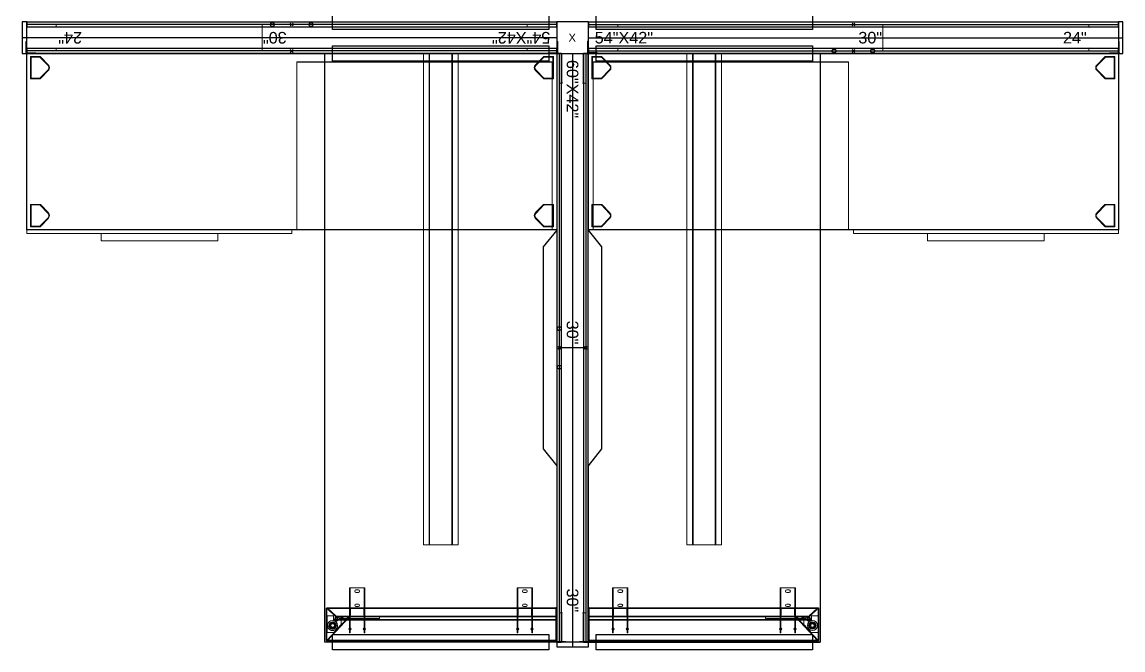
# Model space of a CAD drawing. Header units: millimetres. Extents: x 2230.7 to 2245.2, y 2431 to 2439.
# Drawn here: x 2236.556 to 2239.406, y 2430.965 to 2432.591 of the extents above; entities that cross this region are included whole.
import ezdxf

# ---------------------------------------------------------------- set-up
doc = ezdxf.new("R2010")
doc.units = ezdxf.units.MM
for name, color, linetype in [('DD2D', 7, 'Continuous'), ('DD2D_Geometry', 7, 'Continuous'), ('ENFASIS NEW', 7, 'Continuous'), ('FLEXIFRONTERAS', 7, 'Continuous')]:
    doc.layers.add(name, color=color, linetype=linetype)
doc.styles.get("Standard").update_dxf_attribs({"font": 'arial.ttf'})

# ---------------------------------------------------------------- blocks, each defined once
blk = doc.blocks.new('DD40102460AB')
at = {"color": 1}
for p, q in [((0.0035, -0.0035), (-0.0035, 0.0035)), ((0.0035, 0.0035), (-0.0035, -0.0035))]:
    blk.add_line(p, q, dxfattribs=at)
blk.add_lwpolyline([(-0.2612, -0.0417), (0.2612, -0.0417), (0.305, -0.0067), (0.762, -0.0067), (0.762, -0.6067), (-0.762, -0.6067), (-0.762, -0.0067), (-0.305, -0.0067)], close=True)
blk.add_point((0, 0), dxfattribs=at)
blk.add_point((0, 0))
blk = doc.blocks.new('DD50025418')
at = {"color": 0, "linetype": 'Continuous', "lineweight": 0}
for p, q in [((0, -0.456), (0, 0)), ((0, 0), (1.372, 0)), ((1.372, 0), (1.372, -0.456)), ((0.0092, -0.0075), (0.0092, -0.0655)), ((0.0107, -0.0075), (0.0092, -0.0075)), ((0.0333, -0.0075), (0.0107, -0.0075)), ((0.0107, -0.064), (0.0107, -0.0091)), ((0.0107, -0.0091), (0.0333, -0.0091)), ((0.0124, -0.0211), (0.6735, -0.0211)), ((0.0124, -0.0227), (0.0124, -0.0211)), ((0.0124, -0.0227), (0.6735, -0.0227)), ((0.0124, -0.456), (0.0124, -0.0227)), ((0.0337, -0.0092), (0.0549, -0.0309)), ((0.056, -0.0299), (0.0348, -0.0081)), ((0.6735, -0.0211), (0.6735, -0.0227)), ((0.6735, -0.0227), (0.6735, -0.456)), ((1.316, -0.0299), (1.3372, -0.0081)), ((1.3383, -0.0092), (1.3171, -0.0309)), ((1.3387, -0.0075), (1.3613, -0.0075)), ((1.3613, -0.0091), (1.3387, -0.0091)), ((1.3613, -0.0075), (1.3628, -0.0075)), ((1.3613, -0.064), (1.3613, -0.0091)), ((1.3628, -0.0075), (1.3628, -0.0655)), ((0.0549, -0.0421), (0.0337, -0.0639)), ((0.0348, -0.0649), (0.056, -0.0432)), ((1.3372, -0.0649), (1.316, -0.0432)), ((1.3171, -0.0421), (1.3383, -0.0639)), ((0.0092, -0.0655), (0.0333, -0.0655)), ((0.0333, -0.064), (0.0107, -0.064)), ((1.3387, -0.064), (1.3613, -0.064)), ((1.3628, -0.0655), (1.3387, -0.0655)), ((0.0092, -0.4485), (0.0092, -0.3905)), ((0.0092, -0.3905), (0.0333, -0.3905)), ((0.0107, -0.392), (0.0107, -0.4469)), ((0.0333, -0.392), (0.0107, -0.392)), ((0.0549, -0.4139), (0.0337, -0.3921)), ((0.0348, -0.3911), (0.056, -0.4128)), ((1.3372, -0.3911), (1.316, -0.4128)), ((1.3171, -0.4139), (1.3383, -0.3921)), ((1.3628, -0.3905), (1.3387, -0.3905)), ((1.3387, -0.392), (1.3613, -0.392)), ((1.3613, -0.392), (1.3613, -0.4469)), ((1.3628, -0.4485), (1.3628, -0.3905)), ((0.0337, -0.4468), (0.0549, -0.4251)), ((0.056, -0.4261), (0.0348, -0.4479)), ((1.316, -0.4261), (1.3372, -0.4479)), ((1.3383, -0.4468), (1.3171, -0.4251)), ((1.372, -0.456), (0, -0.456)), ((0.0107, -0.4485), (0.0092, -0.4485)), ((0.0107, -0.4469), (0.0333, -0.4469)), ((0.0333, -0.4485), (0.0107, -0.4485)), ((0.686, -0.456), (0.686, -0.4657)), ((1.3613, -0.4469), (1.3387, -0.4469)), ((1.3387, -0.4485), (1.3613, -0.4485)), ((1.3613, -0.4485), (1.3628, -0.4485)), ((1.372, -0.456), (1.372, -0.4657)), ((0.686, -0.4657), (1.372, -0.4657)), ((0.8781, -0.4848), (0.8781, -0.4657)), ((1.1799, -0.4848), (1.1799, -0.4657)), ((0.8781, -0.4848), (1.1799, -0.4848))]:
    blk.add_line(p, q, dxfattribs=at)
for centre, radius, start, end in [((0.0333, -0.0096), 0.00203, 44.2788, 90), ((0.0333, -0.0096), 0.000507, 44.2788, 90), ((1.3387, -0.0096), 0.00203, 90, 135.7212), ((1.3387, -0.0096), 0.000507, 90, 135.7212), ((0.0491, -0.0365), 0.008, 315.7212, 44.2788), ((0.0491, -0.0365), 0.00952, 315.7212, 44.2788), ((1.3229, -0.0365), 0.00952, 135.7212, 224.2788), ((1.3229, -0.0365), 0.008, 135.7212, 224.2788), ((0.0333, -0.0635), 0.000507, 270, 315.7212), ((0.0333, -0.0635), 0.00203, 270, 315.7212), ((1.3387, -0.0635), 0.00203, 224.2788, 270), ((1.3387, -0.0635), 0.000507, 224.2788, 270), ((0.0333, -0.3925), 0.00203, 44.2788, 90), ((0.0333, -0.3925), 0.000507, 44.2788, 90), ((1.3387, -0.3925), 0.00203, 90, 135.7212), ((1.3387, -0.3925), 0.000507, 90, 135.7212), ((0.0491, -0.4195), 0.008, 315.7212, 44.2788), ((0.0491, -0.4195), 0.00952, 315.7212, 44.2788), ((1.3229, -0.4195), 0.00952, 135.7212, 224.2788), ((1.3229, -0.4195), 0.008, 135.7212, 224.2788), ((0.0333, -0.4464), 0.000507, 270, 315.7212), ((0.0333, -0.4464), 0.00203, 270, 315.7212), ((1.3387, -0.4464), 0.00203, 224.2788, 270), ((1.3387, -0.4464), 0.000507, 224.2788, 270)]:
    blk.add_arc(centre, radius, start, end, dxfattribs=at)
blk = doc.blocks.new('DD50035418')
at = {"color": 0, "linetype": 'Continuous', "lineweight": 0}
for p, q in [((0, 0), (-1.372, 0)), ((-1.372, 0), (-1.372, -0.456)), ((0, -0.456), (0, 0)), ((-1.3628, -0.0075), (-1.3628, -0.0655)), ((-1.3613, -0.0075), (-1.3628, -0.0075)), ((-1.3387, -0.0075), (-1.3613, -0.0075)), ((-1.3613, -0.064), (-1.3613, -0.0091)), ((-1.3613, -0.0091), (-1.3387, -0.0091)), ((-1.3383, -0.0092), (-1.3171, -0.0309)), ((-1.316, -0.0299), (-1.3372, -0.0081)), ((-0.0124, -0.0211), (-0.6735, -0.0211)), ((-0.6735, -0.0211), (-0.6735, -0.0227)), ((-0.0124, -0.0227), (-0.6735, -0.0227)), ((-0.6735, -0.0227), (-0.6735, -0.456)), ((-0.056, -0.0299), (-0.0348, -0.0081)), ((-0.0337, -0.0092), (-0.0549, -0.0309)), ((-0.0333, -0.0075), (-0.0107, -0.0075)), ((-0.0107, -0.0091), (-0.0333, -0.0091)), ((-0.0124, -0.0227), (-0.0124, -0.0211)), ((-0.0124, -0.456), (-0.0124, -0.0227)), ((-0.0107, -0.0075), (-0.0092, -0.0075)), ((-0.0107, -0.064), (-0.0107, -0.0091)), ((-0.0092, -0.0075), (-0.0092, -0.0655)), ((-1.3171, -0.0421), (-1.3383, -0.0639)), ((-1.3372, -0.0649), (-1.316, -0.0432)), ((-0.0348, -0.0649), (-0.056, -0.0432)), ((-0.0549, -0.0421), (-0.0337, -0.0639)), ((-1.3628, -0.0655), (-1.3387, -0.0655)), ((-1.3387, -0.064), (-1.3613, -0.064)), ((-0.0333, -0.064), (-0.0107, -0.064)), ((-0.0092, -0.0655), (-0.0333, -0.0655)), ((-1.3628, -0.4485), (-1.3628, -0.3905)), ((-1.3628, -0.3905), (-1.3387, -0.3905)), ((-1.3613, -0.392), (-1.3613, -0.4469)), ((-1.3387, -0.392), (-1.3613, -0.392)), ((-1.3171, -0.4139), (-1.3383, -0.3921)), ((-1.3372, -0.3911), (-1.316, -0.4128)), ((-0.0348, -0.3911), (-0.056, -0.4128)), ((-0.0549, -0.4139), (-0.0337, -0.3921)), ((-0.0092, -0.3905), (-0.0333, -0.3905)), ((-0.0333, -0.392), (-0.0107, -0.392)), ((-0.0107, -0.392), (-0.0107, -0.4469)), ((-0.0092, -0.4485), (-0.0092, -0.3905)), ((-1.3383, -0.4468), (-1.3171, -0.4251)), ((-1.316, -0.4261), (-1.3372, -0.4479)), ((-0.056, -0.4261), (-0.0348, -0.4479)), ((-0.0337, -0.4468), (-0.0549, -0.4251)), ((-1.372, -0.456), (-1.372, -0.4657)), ((-1.372, -0.456), (0, -0.456)), ((-1.3613, -0.4485), (-1.3628, -0.4485)), ((-1.3613, -0.4469), (-1.3387, -0.4469)), ((-1.3387, -0.4485), (-1.3613, -0.4485)), ((-0.686, -0.456), (-0.686, -0.4657)), ((-0.0107, -0.4469), (-0.0333, -0.4469)), ((-0.0333, -0.4485), (-0.0107, -0.4485)), ((-0.0107, -0.4485), (-0.0092, -0.4485)), ((-0.686, -0.4657), (-1.372, -0.4657)), ((-1.1799, -0.4848), (-1.1799, -0.4657)), ((-0.8781, -0.4848), (-0.8781, -0.4657)), ((-0.8781, -0.4848), (-1.1799, -0.4848))]:
    blk.add_line(p, q, dxfattribs=at)
for centre, radius, start, end in [((-1.3387, -0.0096), 0.00203, 44.2788, 90), ((-1.3387, -0.0096), 0.000507, 44.2788, 90), ((-0.0333, -0.0096), 0.00203, 90, 135.7212), ((-0.0333, -0.0096), 0.000507, 90, 135.7212), ((-1.3229, -0.0365), 0.008, 315.7212, 44.2788), ((-1.3229, -0.0365), 0.00952, 315.7212, 44.2788), ((-0.0491, -0.0365), 0.00952, 135.7212, 224.2788), ((-0.0491, -0.0365), 0.008, 135.7212, 224.2788), ((-1.3387, -0.0635), 0.000507, 270, 315.7212), ((-1.3387, -0.0635), 0.00203, 270, 315.7212), ((-0.0333, -0.0635), 0.00203, 224.2788, 270), ((-0.0333, -0.0635), 0.000507, 224.2788, 270), ((-1.3387, -0.3925), 0.00203, 44.2788, 90), ((-1.3387, -0.3925), 0.000507, 44.2788, 90), ((-0.0333, -0.3925), 0.00203, 90, 135.7212), ((-0.0333, -0.3925), 0.000507, 90, 135.7212), ((-1.3229, -0.4195), 0.008, 315.7212, 44.2788), ((-1.3229, -0.4195), 0.00952, 315.7212, 44.2788), ((-0.0491, -0.4195), 0.00952, 135.7212, 224.2788), ((-0.0491, -0.4195), 0.008, 135.7212, 224.2788), ((-1.3387, -0.4464), 0.000507, 270, 315.7212), ((-1.3387, -0.4464), 0.00203, 270, 315.7212), ((-0.0333, -0.4464), 0.00203, 224.2788, 270), ((-0.0333, -0.4464), 0.000507, 224.2788, 270)]:
    blk.add_arc(centre, radius, start, end, dxfattribs=at)
blk = doc.blocks.new('DD3210S')
at = {"color": 1, "linetype": 'Continuous', "lineweight": 0}
for p, q in [((0.0006, 0.0025), (0.0006, 0.0312)), ((0.0006, 0.0312), (0.0025, 0.0312)), ((0.0025, 0.0025), (0.0025, 0.0312)), ((-0.023, 0.0019), (-0.023, 0)), ((-0.023, 0.0019), (-0.0134, 0.0019)), ((-0.0134, 0), (-0.023, 0)), ((-0.016, 0.0019), (-0.016, 0)), ((0, 0.0019), (-0.0134, 0.0019)), ((-0.0134, 0), (-0.0134, 0.0019)), ((0, 0), (-0.0134, 0)), ((0.0006, 0.0248), (0.0025, 0.0248)), ((0.0006, 0.0112), (0.0025, 0.0112)), ((0.0006, 0.0048), (0.0025, 0.0048))]:
    blk.add_line(p, q, dxfattribs=at)
for radius in [0.000633, 0.00253]:
    blk.add_arc((0, 0.0025), radius, 270, 0, dxfattribs=at)
blk = doc.blocks.new('DD3211S')
at = {"color": 1, "linetype": 'Continuous', "lineweight": 0}
for p, q in [((-0.0025, 0.0025), (-0.0025, 0.0312)), ((-0.0006, 0.0312), (-0.0025, 0.0312)), ((-0.0006, 0.0025), (-0.0006, 0.0312)), ((-0.0006, 0.0248), (-0.0025, 0.0248)), ((-0.0006, 0.0112), (-0.0025, 0.0112)), ((-0.0006, 0.0048), (-0.0025, 0.0048)), ((0, 0.0019), (0.0134, 0.0019)), ((0, 0), (0.0134, 0)), ((0.023, 0.0019), (0.0134, 0.0019)), ((0.0134, 0), (0.0134, 0.0019)), ((0.0134, 0), (0.023, 0)), ((0.016, 0.0019), (0.016, 0)), ((0.023, 0.0019), (0.023, 0))]:
    blk.add_line(p, q, dxfattribs=at)
for radius in [0.00253, 0.000633]:
    blk.add_arc((0, 0.0025), radius, 180, 270, dxfattribs=at)
blk = doc.blocks.new('DD4051NA1854AB')
for p, q in [((-0.686, -0.456), (-0.686, 0)), ((-0.686, 0), (0.686, 0)), ((0.686, 0), (0.686, -0.456)), ((0.686, -0.456), (-0.686, -0.456))]:
    blk.add_line(p, q)
blk = doc.blocks.new('DD350524S')
at = {"color": 0, "linetype": 'Continuous', "lineweight": 0}
for p, q in [((-0.0019, 0.023), (0, 0.023)), ((-0.0019, 0.023), (-0.0019, 0.0134)), ((-0.0019, 0.016), (0, 0.016)), ((-0.0019, 0), (-0.0019, 0.0134)), ((0, 0.0134), (-0.0019, 0.0134)), ((0, 0.0134), (0, 0.023)), ((0, 0), (0, 0.0134)), ((-0.0025, -0.0006), (-0.09, -0.0006)), ((-0.09, -0.0006), (-0.09, -0.0025)), ((-0.0025, -0.0025), (-0.09, -0.0025)), ((-0.0888, -0.0625), (-0.0888, -0.0025)), ((-0.0882, -0.0006), (-0.0882, -0.0025)), ((-0.0873, -0.0625), (-0.0873, -0.0025)), ((-0.0832, -0.0006), (-0.0832, -0.0025)), ((-0.0818, -0.0006), (-0.0818, -0.0025)), ((-0.0768, -0.0006), (-0.0768, -0.0025)), ((-0.0682, -0.0006), (-0.0682, -0.0025)), ((-0.0671, -0.0025), (-0.0671, -0.5688)), ((-0.0655, -0.0025), (-0.0655, -0.5688)), ((-0.0618, -0.0006), (-0.0618, -0.0025)), ((-0.0584, -0.0025), (-0.0584, -0.5755)), ((-0.0578, -0.0025), (-0.0578, -0.5741)), ((-0.0578, -0.0025), (-0.0578, -0.5739)), ((-0.0572, -0.0025), (-0.0572, -0.5725)), ((-0.0312, -0.0006), (-0.0312, -0.0025)), ((-0.0248, -0.0006), (-0.0248, -0.0025)), ((-0.0112, -0.0006), (-0.0112, -0.0025)), ((-0.0053, -0.0025), (-0.0053, -0.5945)), ((-0.0048, -0.0006), (-0.0048, -0.0025)), ((-0.0038, -0.0025), (-0.0038, -0.5945)), ((-0.1404, -0.0625), (-0.1404, -0.0651)), ((-0.0874, -0.0625), (-0.1404, -0.0625)), ((-0.0874, -0.0644), (-0.1404, -0.0644)), ((-0.1404, -0.0651), (-0.1404, -0.1)), ((-0.1354, -0.0794), (-0.1354, -0.0857)), ((-0.129, -0.0857), (-0.129, -0.0794)), ((-0.1104, -0.0644), (-0.1104, -0.0625)), ((-0.0987, -0.0794), (-0.0987, -0.0857)), ((-0.0924, -0.0857), (-0.0924, -0.0794)), ((-0.0888, -0.0655), (-0.0874, -0.0655)), ((-0.0888, -0.0995), (-0.0888, -0.0655)), ((-0.0867, -0.0625), (-0.0874, -0.0625)), ((-0.0874, -0.0651), (-0.0874, -0.0625)), ((-0.0874, -0.0644), (-0.0867, -0.0644)), ((-0.0874, -0.0651), (-0.0874, -0.1)), ((-0.0874, -0.0655), (-0.0867, -0.0655)), ((-0.0873, -0.0995), (-0.0873, -0.0655)), ((-0.0867, -0.0625), (-0.0867, -0.0625)), ((-0.0867, -0.0655), (-0.0867, -0.0625)), ((-0.0867, -0.0625), (-0.0364, -0.0625)), ((-0.0867, -0.0644), (-0.0368, -0.0644)), ((-0.0867, -0.0655), (-0.0867, -0.0655)), ((-0.0867, -0.0655), (-0.0698, -0.0655)), ((-0.0709, -0.0625), (-0.0709, -0.0655)), ((-0.0698, -0.0655), (-0.0698, -0.0625)), ((-0.0368, -0.0644), (-0.0313, -0.0644)), ((-0.0364, -0.0625), (-0.0317, -0.0625)), ((-0.0317, -0.0625), (-0.0244, -0.0625)), ((-0.0313, -0.0644), (-0.0244, -0.0644)), ((-0.0244, -0.0625), (-0.0244, -0.0644)), ((-0.1404, -0.1), (-0.1404, -0.1025)), ((-0.0874, -0.1006), (-0.1404, -0.1006)), ((-0.0874, -0.1025), (-0.1404, -0.1025)), ((-0.1104, -0.1006), (-0.1104, -0.1025)), ((-0.0874, -0.0995), (-0.0888, -0.0995)), ((-0.0888, -0.4965), (-0.0888, -0.1025)), ((-0.0867, -0.0995), (-0.0874, -0.0995)), ((-0.0874, -0.1025), (-0.0874, -0.1)), ((-0.0867, -0.1006), (-0.0874, -0.1006)), ((-0.0874, -0.1025), (-0.0867, -0.1025)), ((-0.0873, -0.4965), (-0.0873, -0.1025)), ((-0.0867, -0.1025), (-0.0867, -0.0995)), ((-0.0867, -0.0995), (-0.0867, -0.0995)), ((-0.0698, -0.0995), (-0.0867, -0.0995)), ((-0.0368, -0.1006), (-0.0867, -0.1006)), ((-0.0867, -0.1025), (-0.0867, -0.1025)), ((-0.0364, -0.1025), (-0.0867, -0.1025)), ((-0.0709, -0.0995), (-0.0709, -0.1025)), ((-0.0698, -0.1025), (-0.0698, -0.0995)), ((-0.0313, -0.1006), (-0.0368, -0.1006)), ((-0.0317, -0.1025), (-0.0364, -0.1025)), ((-0.0244, -0.1025), (-0.0317, -0.1025)), ((-0.0244, -0.1006), (-0.0313, -0.1006)), ((-0.0244, -0.1006), (-0.0244, -0.1025)), ((-0.0655, -0.4834), (-0.0671, -0.4834)), ((-0.0655, -0.459), (-0.0614, -0.459)), ((-0.0614, -0.459), (-0.0614, -0.564)), ((-0.1404, -0.4965), (-0.1404, -0.4991)), ((-0.0874, -0.4965), (-0.1404, -0.4965)), ((-0.0874, -0.4984), (-0.1404, -0.4984)), ((-0.1404, -0.4991), (-0.1404, -0.534)), ((-0.1104, -0.4984), (-0.1104, -0.4965)), ((-0.0888, -0.4995), (-0.0874, -0.4995)), ((-0.0888, -0.5335), (-0.0888, -0.4995)), ((-0.0867, -0.4965), (-0.0874, -0.4965)), ((-0.0874, -0.4991), (-0.0874, -0.4965)), ((-0.0874, -0.4984), (-0.0867, -0.4984)), ((-0.0874, -0.4991), (-0.0874, -0.534)), ((-0.0874, -0.4995), (-0.0867, -0.4995)), ((-0.0873, -0.5335), (-0.0873, -0.4995)), ((-0.0867, -0.4995), (-0.0867, -0.4965)), ((-0.0867, -0.4965), (-0.0867, -0.4965)), ((-0.0867, -0.4965), (-0.0364, -0.4965)), ((-0.0867, -0.4984), (-0.0368, -0.4984)), ((-0.0867, -0.4995), (-0.0867, -0.4995)), ((-0.0867, -0.4995), (-0.0698, -0.4995)), ((-0.0709, -0.4965), (-0.0709, -0.4995)), ((-0.0698, -0.4995), (-0.0698, -0.4965)), ((-0.0655, -0.4897), (-0.0671, -0.4897)), ((-0.0368, -0.4984), (-0.0313, -0.4984)), ((-0.0364, -0.4965), (-0.0317, -0.4965)), ((-0.0317, -0.4965), (-0.0244, -0.4965)), ((-0.0313, -0.4984), (-0.0244, -0.4984)), ((-0.0244, -0.4965), (-0.0244, -0.4984)), ((-0.1404, -0.534), (-0.1404, -0.5365)), ((-0.0874, -0.5346), (-0.1404, -0.5346)), ((-0.0874, -0.5365), (-0.1404, -0.5365)), ((-0.1354, -0.5134), (-0.1354, -0.5197)), ((-0.129, -0.5197), (-0.129, -0.5134)), ((-0.1104, -0.5346), (-0.1104, -0.5365)), ((-0.0987, -0.5134), (-0.0987, -0.5197)), ((-0.0924, -0.5197), (-0.0924, -0.5134)), ((-0.0874, -0.5335), (-0.0888, -0.5335)), ((-0.0888, -0.5944), (-0.0888, -0.5365)), ((-0.0867, -0.5335), (-0.0874, -0.5335)), ((-0.0874, -0.5365), (-0.0874, -0.534)), ((-0.0867, -0.5346), (-0.0874, -0.5346)), ((-0.0874, -0.5365), (-0.0867, -0.5365)), ((-0.0873, -0.5944), (-0.0873, -0.5365)), ((-0.0867, -0.5365), (-0.0867, -0.5335)), ((-0.0867, -0.5335), (-0.0867, -0.5335)), ((-0.0698, -0.5335), (-0.0867, -0.5335)), ((-0.0368, -0.5346), (-0.0867, -0.5346)), ((-0.0867, -0.5365), (-0.0867, -0.5365)), ((-0.0364, -0.5365), (-0.0867, -0.5365)), ((-0.0709, -0.5335), (-0.0709, -0.5365)), ((-0.0698, -0.5365), (-0.0698, -0.5335)), ((-0.0655, -0.5234), (-0.0671, -0.5234)), ((-0.0655, -0.5297), (-0.0671, -0.5297)), ((-0.067, -0.5393), (-0.067, -0.5689)), ((-0.0655, -0.5393), (-0.0655, -0.5689)), ((-0.0054, -0.5941), (-0.0647, -0.5389)), ((-0.0055, -0.5941), (-0.0647, -0.5389)), ((-0.0044, -0.593), (-0.0636, -0.5378)), ((-0.0044, -0.593), (-0.0636, -0.5378)), ((-0.0313, -0.5346), (-0.0368, -0.5346)), ((-0.0317, -0.5365), (-0.0364, -0.5365)), ((-0.0244, -0.5365), (-0.0317, -0.5365)), ((-0.0244, -0.5346), (-0.0313, -0.5346)), ((-0.0244, -0.5346), (-0.0244, -0.5365)), ((-0.0655, -0.5511), (-0.067, -0.5511)), ((-0.0655, -0.5539), (-0.067, -0.5539)), ((-0.0655, -0.5571), (-0.067, -0.5571)), ((-0.0655, -0.5575), (-0.067, -0.5575)), ((-0.0655, -0.542), (-0.0614, -0.542)), ((-0.064, -0.5524), (-0.0655, -0.5524)), ((-0.0655, -0.5539), (-0.0655, -0.5571)), ((-0.064, -0.5586), (-0.0655, -0.5586)), ((-0.0655, -0.564), (-0.0614, -0.564)), ((-0.0652, -0.5693), (-0.0572, -0.5725)), ((-0.0652, -0.5694), (-0.0572, -0.5725)), ((-0.0461, -0.5575), (-0.0648, -0.5575)), ((-0.0648, -0.5575), (-0.0648, -0.5675)), ((-0.0648, -0.5675), (-0.0558, -0.5675)), ((-0.064, -0.5524), (-0.064, -0.5586)), ((-0.0558, -0.5675), (-0.0558, -0.5775)), ((-0.0253, -0.577), (-0.0461, -0.5575)), ((-0.0681, -0.5714), (-0.0882, -0.593)), ((-0.068, -0.5715), (-0.0882, -0.5931)), ((-0.067, -0.5724), (-0.0871, -0.5941)), ((-0.0669, -0.5725), (-0.0871, -0.5942)), ((-0.0867, -0.595), (-0.0058, -0.595)), ((-0.0867, -0.595), (-0.0058, -0.595)), ((-0.0058, -0.5965), (-0.0867, -0.5965)), ((-0.0867, -0.5965), (-0.0058, -0.5965)), ((-0.0558, -0.5775), (-0.0683, -0.5775)), ((-0.0683, -0.5775), (-0.0683, -0.5945)), ((-0.0683, -0.5945), (-0.0253, -0.5945)), ((-0.0584, -0.5755), (-0.0664, -0.5723)), ((-0.0583, -0.5755), (-0.0664, -0.5724)), ((-0.0658, -0.5707), (-0.0578, -0.5739)), ((-0.0578, -0.5741), (-0.0658, -0.5709)), ((-0.0578, -0.5741), (-0.0658, -0.571)), ((-0.0657, -0.5708), (-0.0577, -0.5739)), ((-0.0578, -0.5741), (-0.0584, -0.5755)), ((-0.0578, -0.5741), (-0.0583, -0.5755)), ((-0.0572, -0.5725), (-0.0578, -0.5739)), ((-0.0572, -0.5725), (-0.0577, -0.5739)), ((-0.0253, -0.5945), (-0.0253, -0.577))]:
    blk.add_line(p, q, dxfattribs=at)
for centre, radius, start, end in [((-0.0025, 0), 0.00253, 270, 0), ((-0.0025, 0), 0.000633, 270, 0), ((-0.1322, -0.0794), 0.00318, 0, 180), ((-0.0956, -0.0794), 0.00317, 0, 180), ((-0.0341, -0.064), 0.00278, 0, 180), ((-0.0341, -0.064), 0.00278, 180, 0), ((-0.1322, -0.0857), 0.00318, 180, 0), ((-0.0956, -0.0857), 0.00317, 180, 0), ((-0.0341, -0.101), 0.00278, 0, 180), ((-0.0341, -0.101), 0.00278, 180, 0), ((-0.1322, -0.5134), 0.00318, 0, 180), ((-0.0956, -0.5134), 0.00317, 0, 180), ((-0.0341, -0.498), 0.00278, 0, 180), ((-0.0341, -0.498), 0.00278, 180, 0), ((-0.1322, -0.5197), 0.00318, 180, 0), ((-0.0956, -0.5197), 0.00317, 180, 0), ((-0.0341, -0.535), 0.00278, 0, 180), ((-0.0341, -0.535), 0.00278, 180, 0), ((-0.0433, -0.58), 0.013, 90, 270), ((-0.0433, -0.58), 0.013, 270, 90), ((-0.0433, -0.58), 0.0098, 90, 270), ((-0.0433, -0.58), 0.0085, 90, 270), ((-0.0433, -0.58), 0.008, 90, 270), ((-0.0433, -0.58), 0.00675, 0, 180), ((-0.0433, -0.58), 0.00675, 180, 0), ((-0.0433, -0.58), 0.0065, 90, 270), ((-0.0433, -0.58), 0.006, 90, 270), ((-0.0433, -0.58), 0.00545, 90, 270), ((-0.0433, -0.58), 0.00476, 90, 270), ((-0.0433, -0.58), 0.0045, 90, 270), ((-0.0433, -0.58), 0.0098, 270, 90), ((-0.0433, -0.58), 0.0085, 270, 90), ((-0.0433, -0.58), 0.008, 270, 90), ((-0.0433, -0.58), 0.0065, 270, 90), ((-0.0433, -0.58), 0.006, 270, 90), ((-0.0433, -0.58), 0.00545, 270, 90), ((-0.0433, -0.58), 0.00476, 270, 90), ((-0.0433, -0.58), 0.0045, 270, 90)]:
    blk.add_arc(centre, radius, start, end, dxfattribs=at)
for points, weights in [([(-0.0636, -0.5378), (-0.0652, -0.5364), (-0.0671, -0.5372), (-0.0671, -0.5393)], [1, 0.59916604595, 0.59916604595, 1]), ([(-0.0636, -0.5378), (-0.0651, -0.5364), (-0.067, -0.5372), (-0.067, -0.5393)], [1, 0.59916604595, 0.59916604595, 1]), ([(-0.0647, -0.5389), (-0.065, -0.5386), (-0.0655, -0.5388), (-0.0655, -0.5393)], [1, 0.59916604595, 0.59916604595, 1]), ([(-0.0647, -0.5389), (-0.0651, -0.5386), (-0.0655, -0.5388), (-0.0655, -0.5393)], [1, 0.59916604595, 0.59916604595, 1]), ([(-0.0671, -0.5688), (-0.0671, -0.5697), (-0.0666, -0.5704), (-0.0658, -0.5707)], [1, 0.884611873459, 0.884611873459, 1]), ([(-0.067, -0.5689), (-0.067, -0.5698), (-0.0665, -0.5705), (-0.0657, -0.5708)], [1, 0.884393166085, 0.884393166085, 1]), ([(-0.0655, -0.5688), (-0.0655, -0.569), (-0.0654, -0.5692), (-0.0652, -0.5693)], [1, 0.884611873459, 0.884611873459, 1]), ([(-0.0655, -0.5689), (-0.0655, -0.5691), (-0.0654, -0.5693), (-0.0652, -0.5694)], [1, 0.884393166085, 0.884393166085, 1]), ([(-0.0882, -0.593), (-0.0886, -0.5934), (-0.0888, -0.5939), (-0.0888, -0.5944)], [1, 0.953611711988, 0.953611711988, 1]), ([(-0.0882, -0.5931), (-0.0889, -0.5938), (-0.089, -0.5948), (-0.0884, -0.5957)], [1, 0.764882446479, 0.667678019866, 0.708386720159]), ([(-0.0888, -0.5944), (-0.0888, -0.5957), (-0.0879, -0.5965), (-0.0867, -0.5965)], [1, 0.804737854124, 0.804737854124, 1]), ([(-0.0884, -0.5957), (-0.088, -0.5963), (-0.0874, -0.5965), (-0.0867, -0.5965)], [0.708386720159, 0.737079172857, 0.834283599471, 1]), ([(-0.0871, -0.5941), (-0.0872, -0.5942), (-0.0873, -0.5943), (-0.0873, -0.5944)], [1, 0.953611711988, 0.953611711988, 1]), ([(-0.0873, -0.5944), (-0.0873, -0.5948), (-0.087, -0.595), (-0.0867, -0.595)], [1, 0.804737854124, 0.804737854124, 1]), ([(-0.0871, -0.5942), (-0.0875, -0.5945), (-0.0873, -0.595), (-0.0867, -0.595)], [1, 0.59916604595, 0.59916604595, 1]), ([(-0.0658, -0.5709), (-0.0666, -0.5706), (-0.0675, -0.5708), (-0.0681, -0.5714)], [1, 0.884174271313, 0.884174271313, 1]), ([(-0.0658, -0.571), (-0.0666, -0.5707), (-0.0675, -0.5708), (-0.068, -0.5715)], [1, 0.884393166085, 0.884393166085, 1]), ([(-0.0664, -0.5723), (-0.0666, -0.5722), (-0.0668, -0.5723), (-0.067, -0.5724)], [1, 0.884174271313, 0.884174271313, 1]), ([(-0.0664, -0.5724), (-0.0666, -0.5723), (-0.0668, -0.5724), (-0.0669, -0.5725)], [1, 0.884393166085, 0.884393166085, 1]), ([(-0.0058, -0.5965), (-0.0046, -0.5965), (-0.0038, -0.5957), (-0.0038, -0.5945)], [1, 0.804737854124, 0.804737854124, 1]), ([(-0.0058, -0.5965), (-0.0046, -0.5965), (-0.0038, -0.5957), (-0.0038, -0.5945)], [1, 0.804737854124, 0.804737854124, 1]), ([(-0.0058, -0.595), (-0.0055, -0.595), (-0.0053, -0.5948), (-0.0053, -0.5945)], [1, 0.804737854124, 0.804737854124, 1]), ([(-0.0058, -0.595), (-0.0055, -0.595), (-0.0053, -0.5948), (-0.0053, -0.5945)], [1, 0.804737854124, 0.804737854124, 1]), ([(-0.0053, -0.5945), (-0.0053, -0.5944), (-0.0054, -0.5942), (-0.0055, -0.5941)], [1, 0.944706716257, 0.944706716257, 1]), ([(-0.0053, -0.5945), (-0.0053, -0.5944), (-0.0053, -0.5942), (-0.0054, -0.5941)], [1, 0.944706716257, 0.944706716257, 1]), ([(-0.0038, -0.5942), (-0.0039, -0.5937), (-0.0041, -0.5933), (-0.0044, -0.593)], [0.972307865321, 0.947187137372, 0.956417848932, 1]), ([(-0.0038, -0.5945), (-0.0038, -0.5939), (-0.004, -0.5934), (-0.0044, -0.593)], [1, 0.944706716257, 0.944706716257, 1]), ([(-0.0038, -0.5945), (-0.0038, -0.5944), (-0.0038, -0.5943), (-0.0038, -0.5942)], [1, 0.988288867325, 0.979058155765, 0.972307865321])]:
    blk.add_rational_spline(points, weights, degree=3, dxfattribs=at)
blk = doc.blocks.new('DD350624S')
at = {"color": 0, "linetype": 'Continuous', "lineweight": 0}
for p, q in [((0.0019, 0.023), (0, 0.023)), ((0, 0.0134), (0, 0.023)), ((0.0019, 0.016), (0, 0.016)), ((0, 0), (0, 0.0134)), ((0, 0.0134), (0.0019, 0.0134)), ((0.0019, 0.023), (0.0019, 0.0134)), ((0.0019, 0), (0.0019, 0.0134)), ((0.0025, -0.0006), (0.09, -0.0006)), ((0.0025, -0.0025), (0.09, -0.0025)), ((0.0038, -0.0025), (0.0038, -0.5945)), ((0.0048, -0.0006), (0.0048, -0.0025)), ((0.0053, -0.0025), (0.0053, -0.5945)), ((0.0112, -0.0006), (0.0112, -0.0025)), ((0.0248, -0.0006), (0.0248, -0.0025)), ((0.0312, -0.0006), (0.0312, -0.0025)), ((0.0572, -0.0025), (0.0572, -0.5725)), ((0.0578, -0.0025), (0.0578, -0.5741)), ((0.0578, -0.0025), (0.0578, -0.5739)), ((0.0584, -0.0025), (0.0584, -0.5755)), ((0.0618, -0.0006), (0.0618, -0.0025)), ((0.0655, -0.0025), (0.0655, -0.5688)), ((0.0671, -0.0025), (0.0671, -0.5688)), ((0.0682, -0.0006), (0.0682, -0.0025)), ((0.0768, -0.0006), (0.0768, -0.0025)), ((0.0818, -0.0006), (0.0818, -0.0025)), ((0.0832, -0.0006), (0.0832, -0.0025)), ((0.0873, -0.0625), (0.0873, -0.0025)), ((0.0882, -0.0006), (0.0882, -0.0025)), ((0.0888, -0.0625), (0.0888, -0.0025)), ((0.09, -0.0006), (0.09, -0.0025)), ((0.0244, -0.0625), (0.0244, -0.0644)), ((0.0317, -0.0625), (0.0244, -0.0625)), ((0.0313, -0.0644), (0.0244, -0.0644)), ((0.0368, -0.0644), (0.0313, -0.0644)), ((0.0364, -0.0625), (0.0317, -0.0625)), ((0.0867, -0.0625), (0.0364, -0.0625)), ((0.0867, -0.0644), (0.0368, -0.0644)), ((0.0698, -0.0655), (0.0698, -0.0625)), ((0.0867, -0.0655), (0.0698, -0.0655)), ((0.0709, -0.0625), (0.0709, -0.0655)), ((0.0867, -0.0625), (0.0874, -0.0625)), ((0.0867, -0.0625), (0.0867, -0.0625)), ((0.0867, -0.0655), (0.0867, -0.0625)), ((0.0874, -0.0644), (0.0867, -0.0644)), ((0.0874, -0.0655), (0.0867, -0.0655)), ((0.0867, -0.0655), (0.0867, -0.0655)), ((0.0873, -0.0995), (0.0873, -0.0655)), ((0.0874, -0.0651), (0.0874, -0.0625)), ((0.0874, -0.0625), (0.1404, -0.0625)), ((0.0874, -0.0644), (0.1404, -0.0644)), ((0.0874, -0.0651), (0.0874, -0.1)), ((0.0888, -0.0655), (0.0874, -0.0655)), ((0.0888, -0.0995), (0.0888, -0.0655)), ((0.0924, -0.0857), (0.0924, -0.0794)), ((0.0987, -0.0794), (0.0987, -0.0857)), ((0.1104, -0.0644), (0.1104, -0.0625)), ((0.129, -0.0857), (0.129, -0.0794)), ((0.1354, -0.0794), (0.1354, -0.0857)), ((0.1404, -0.0625), (0.1404, -0.0651)), ((0.1404, -0.0651), (0.1404, -0.1)), ((0.0244, -0.1006), (0.0244, -0.1025)), ((0.0244, -0.1006), (0.0313, -0.1006)), ((0.0244, -0.1025), (0.0317, -0.1025)), ((0.0313, -0.1006), (0.0368, -0.1006)), ((0.0317, -0.1025), (0.0364, -0.1025)), ((0.0364, -0.1025), (0.0867, -0.1025)), ((0.0368, -0.1006), (0.0867, -0.1006)), ((0.0698, -0.0995), (0.0867, -0.0995)), ((0.0698, -0.1025), (0.0698, -0.0995)), ((0.0709, -0.0995), (0.0709, -0.1025)), ((0.0867, -0.0995), (0.0874, -0.0995)), ((0.0867, -0.1025), (0.0867, -0.0995)), ((0.0867, -0.0995), (0.0867, -0.0995)), ((0.0867, -0.1006), (0.0874, -0.1006)), ((0.0874, -0.1025), (0.0867, -0.1025)), ((0.0867, -0.1025), (0.0867, -0.1025)), ((0.0873, -0.4965), (0.0873, -0.1025)), ((0.0874, -0.0995), (0.0888, -0.0995)), ((0.0874, -0.1025), (0.0874, -0.1)), ((0.0874, -0.1006), (0.1404, -0.1006)), ((0.0874, -0.1025), (0.1404, -0.1025)), ((0.0888, -0.4965), (0.0888, -0.1025)), ((0.1104, -0.1006), (0.1104, -0.1025)), ((0.1404, -0.1), (0.1404, -0.1025)), ((0.0655, -0.459), (0.0614, -0.459)), ((0.0614, -0.459), (0.0614, -0.564)), ((0.0655, -0.4834), (0.0671, -0.4834)), ((0.0244, -0.4965), (0.0244, -0.4984)), ((0.0317, -0.4965), (0.0244, -0.4965)), ((0.0313, -0.4984), (0.0244, -0.4984)), ((0.0368, -0.4984), (0.0313, -0.4984)), ((0.0364, -0.4965), (0.0317, -0.4965)), ((0.0867, -0.4965), (0.0364, -0.4965)), ((0.0867, -0.4984), (0.0368, -0.4984)), ((0.0655, -0.4897), (0.0671, -0.4897)), ((0.0698, -0.4995), (0.0698, -0.4965)), ((0.0867, -0.4995), (0.0698, -0.4995)), ((0.0709, -0.4965), (0.0709, -0.4995)), ((0.0867, -0.4965), (0.0874, -0.4965)), ((0.0867, -0.4995), (0.0867, -0.4965)), ((0.0867, -0.4965), (0.0867, -0.4965)), ((0.0874, -0.4984), (0.0867, -0.4984)), ((0.0874, -0.4995), (0.0867, -0.4995)), ((0.0867, -0.4995), (0.0867, -0.4995)), ((0.0873, -0.5335), (0.0873, -0.4995)), ((0.0874, -0.4991), (0.0874, -0.4965)), ((0.0874, -0.4965), (0.1404, -0.4965)), ((0.0874, -0.4984), (0.1404, -0.4984)), ((0.0874, -0.4991), (0.0874, -0.534)), ((0.0888, -0.4995), (0.0874, -0.4995)), ((0.0888, -0.5335), (0.0888, -0.4995)), ((0.1104, -0.4984), (0.1104, -0.4965)), ((0.1404, -0.4965), (0.1404, -0.4991)), ((0.1404, -0.4991), (0.1404, -0.534)), ((0.0044, -0.593), (0.0636, -0.5378)), ((0.0044, -0.593), (0.0636, -0.5378)), ((0.0054, -0.5941), (0.0647, -0.5389)), ((0.0055, -0.5941), (0.0647, -0.5389)), ((0.0244, -0.5346), (0.0244, -0.5365)), ((0.0244, -0.5346), (0.0313, -0.5346)), ((0.0244, -0.5365), (0.0317, -0.5365)), ((0.0313, -0.5346), (0.0368, -0.5346)), ((0.0317, -0.5365), (0.0364, -0.5365)), ((0.0364, -0.5365), (0.0867, -0.5365)), ((0.0368, -0.5346), (0.0867, -0.5346)), ((0.0655, -0.5234), (0.0671, -0.5234)), ((0.0655, -0.5297), (0.0671, -0.5297)), ((0.0655, -0.5393), (0.0655, -0.5689)), ((0.067, -0.5393), (0.067, -0.5689)), ((0.0698, -0.5335), (0.0867, -0.5335)), ((0.0698, -0.5365), (0.0698, -0.5335)), ((0.0709, -0.5335), (0.0709, -0.5365)), ((0.0867, -0.5335), (0.0874, -0.5335)), ((0.0867, -0.5365), (0.0867, -0.5335)), ((0.0867, -0.5335), (0.0867, -0.5335)), ((0.0867, -0.5346), (0.0874, -0.5346)), ((0.0874, -0.5365), (0.0867, -0.5365)), ((0.0867, -0.5365), (0.0867, -0.5365)), ((0.0873, -0.5944), (0.0873, -0.5365)), ((0.0874, -0.5335), (0.0888, -0.5335)), ((0.0874, -0.5365), (0.0874, -0.534)), ((0.0874, -0.5346), (0.1404, -0.5346)), ((0.0874, -0.5365), (0.1404, -0.5365)), ((0.0888, -0.5944), (0.0888, -0.5365)), ((0.0924, -0.5197), (0.0924, -0.5134)), ((0.0987, -0.5134), (0.0987, -0.5197)), ((0.1104, -0.5346), (0.1104, -0.5365)), ((0.129, -0.5197), (0.129, -0.5134)), ((0.1354, -0.5134), (0.1354, -0.5197)), ((0.1404, -0.534), (0.1404, -0.5365)), ((0.0253, -0.577), (0.0461, -0.5575)), ((0.0461, -0.5575), (0.0648, -0.5575)), ((0.0648, -0.5675), (0.0558, -0.5675)), ((0.0558, -0.5675), (0.0558, -0.5775)), ((0.0652, -0.5693), (0.0572, -0.5725)), ((0.0652, -0.5694), (0.0572, -0.5725)), ((0.0655, -0.542), (0.0614, -0.542)), ((0.0655, -0.564), (0.0614, -0.564)), ((0.064, -0.5524), (0.064, -0.5586)), ((0.064, -0.5524), (0.0655, -0.5524)), ((0.064, -0.5586), (0.0655, -0.5586)), ((0.0648, -0.5575), (0.0648, -0.5675)), ((0.0655, -0.5511), (0.067, -0.5511)), ((0.0655, -0.5539), (0.067, -0.5539)), ((0.0655, -0.5539), (0.0655, -0.5571)), ((0.0655, -0.5571), (0.067, -0.5571)), ((0.0655, -0.5575), (0.067, -0.5575)), ((0.0867, -0.595), (0.0058, -0.595)), ((0.0867, -0.595), (0.0058, -0.595)), ((0.0867, -0.5965), (0.0058, -0.5965)), ((0.0058, -0.5965), (0.0867, -0.5965)), ((0.0253, -0.5945), (0.0253, -0.577)), ((0.0683, -0.5945), (0.0253, -0.5945)), ((0.0558, -0.5775), (0.0683, -0.5775)), ((0.0572, -0.5725), (0.0578, -0.5739)), ((0.0572, -0.5725), (0.0577, -0.5739)), ((0.0657, -0.5708), (0.0577, -0.5739)), ((0.0658, -0.5707), (0.0578, -0.5739)), ((0.0578, -0.5741), (0.0658, -0.5709)), ((0.0578, -0.5741), (0.0658, -0.571)), ((0.0578, -0.5741), (0.0584, -0.5755)), ((0.0578, -0.5741), (0.0583, -0.5755)), ((0.0583, -0.5755), (0.0664, -0.5724)), ((0.0584, -0.5755), (0.0664, -0.5723)), ((0.0669, -0.5725), (0.0871, -0.5942)), ((0.067, -0.5724), (0.0871, -0.5941)), ((0.068, -0.5715), (0.0882, -0.5931)), ((0.0681, -0.5714), (0.0882, -0.593)), ((0.0683, -0.5775), (0.0683, -0.5945))]:
    blk.add_line(p, q, dxfattribs=at)
for centre, radius, start, end in [((0.0025, 0), 0.00253, 180, 270), ((0.0025, 0), 0.000633, 180, 270), ((0.0341, -0.064), 0.00278, 0, 180), ((0.0341, -0.064), 0.00278, 180, 0), ((0.0956, -0.0794), 0.00317, 0, 180), ((0.1322, -0.0794), 0.00318, 0, 180), ((0.0341, -0.101), 0.00278, 0, 180), ((0.0341, -0.101), 0.00278, 180, 0), ((0.0956, -0.0857), 0.00317, 180, 0), ((0.1322, -0.0857), 0.00318, 180, 0), ((0.0341, -0.498), 0.00278, 0, 180), ((0.0341, -0.498), 0.00278, 180, 0), ((0.0956, -0.5134), 0.00317, 0, 180), ((0.1322, -0.5134), 0.00318, 0, 180), ((0.0341, -0.535), 0.00278, 0, 180), ((0.0341, -0.535), 0.00278, 180, 0), ((0.0956, -0.5197), 0.00317, 180, 0), ((0.1322, -0.5197), 0.00318, 180, 0), ((0.0433, -0.58), 0.013, 90, 270), ((0.0433, -0.58), 0.013, 270, 90), ((0.0433, -0.58), 0.0098, 90, 270), ((0.0433, -0.58), 0.0085, 90, 270), ((0.0433, -0.58), 0.008, 90, 270), ((0.0433, -0.58), 0.00675, 0, 180), ((0.0433, -0.58), 0.00675, 180, 0), ((0.0433, -0.58), 0.0065, 90, 270), ((0.0433, -0.58), 0.006, 90, 270), ((0.0433, -0.58), 0.00545, 90, 270), ((0.0433, -0.58), 0.00476, 90, 270), ((0.0433, -0.58), 0.0045, 90, 270), ((0.0433, -0.58), 0.0098, 270, 90), ((0.0433, -0.58), 0.0085, 270, 90), ((0.0433, -0.58), 0.008, 270, 90), ((0.0433, -0.58), 0.0065, 270, 90), ((0.0433, -0.58), 0.006, 270, 90), ((0.0433, -0.58), 0.00545, 270, 90), ((0.0433, -0.58), 0.00476, 270, 90), ((0.0433, -0.58), 0.0045, 270, 90)]:
    blk.add_arc(centre, radius, start, end, dxfattribs=at)
for points, weights in [([(0.0636, -0.5378), (0.0652, -0.5364), (0.0671, -0.5372), (0.0671, -0.5393)], [1, 0.59916604595, 0.59916604595, 1]), ([(0.0636, -0.5378), (0.0651, -0.5364), (0.067, -0.5372), (0.067, -0.5393)], [1, 0.59916604595, 0.59916604595, 1]), ([(0.0647, -0.5389), (0.0651, -0.5386), (0.0655, -0.5388), (0.0655, -0.5393)], [1, 0.59916604595, 0.59916604595, 1]), ([(0.0647, -0.5389), (0.065, -0.5386), (0.0655, -0.5388), (0.0655, -0.5393)], [1, 0.59916604595, 0.59916604595, 1]), ([(0.0655, -0.5688), (0.0655, -0.569), (0.0654, -0.5692), (0.0652, -0.5693)], [1, 0.884611873459, 0.884611873459, 1]), ([(0.0655, -0.5689), (0.0655, -0.5691), (0.0654, -0.5693), (0.0652, -0.5694)], [1, 0.884393166085, 0.884393166085, 1]), ([(0.067, -0.5689), (0.067, -0.5698), (0.0665, -0.5705), (0.0657, -0.5708)], [1, 0.884393166085, 0.884393166085, 1]), ([(0.0671, -0.5688), (0.0671, -0.5697), (0.0666, -0.5704), (0.0658, -0.5707)], [1, 0.884611873459, 0.884611873459, 1]), ([(0.0038, -0.5945), (0.0038, -0.5939), (0.004, -0.5934), (0.0044, -0.593)], [1, 0.944706716257, 0.944706716257, 1]), ([(0.0038, -0.5942), (0.0039, -0.5937), (0.0041, -0.5933), (0.0044, -0.593)], [0.972307865321, 0.947187137372, 0.956417848932, 1]), ([(0.0038, -0.5945), (0.0038, -0.5944), (0.0038, -0.5943), (0.0038, -0.5942)], [1, 0.988288867325, 0.979058155765, 0.972307865321]), ([(0.0058, -0.5965), (0.0046, -0.5965), (0.0038, -0.5957), (0.0038, -0.5945)], [1, 0.804737854124, 0.804737854124, 1]), ([(0.0058, -0.5965), (0.0046, -0.5965), (0.0038, -0.5957), (0.0038, -0.5945)], [1, 0.804737854124, 0.804737854124, 1]), ([(0.0053, -0.5945), (0.0053, -0.5944), (0.0054, -0.5942), (0.0055, -0.5941)], [1, 0.944706716257, 0.944706716257, 1]), ([(0.0053, -0.5945), (0.0053, -0.5944), (0.0053, -0.5942), (0.0054, -0.5941)], [1, 0.944706716257, 0.944706716257, 1]), ([(0.0058, -0.595), (0.0055, -0.595), (0.0053, -0.5948), (0.0053, -0.5945)], [1, 0.804737854124, 0.804737854124, 1]), ([(0.0058, -0.595), (0.0055, -0.595), (0.0053, -0.5948), (0.0053, -0.5945)], [1, 0.804737854124, 0.804737854124, 1]), ([(0.0658, -0.5709), (0.0666, -0.5706), (0.0675, -0.5708), (0.0681, -0.5714)], [1, 0.884174271313, 0.884174271313, 1]), ([(0.0658, -0.571), (0.0666, -0.5707), (0.0675, -0.5708), (0.068, -0.5715)], [1, 0.884393166085, 0.884393166085, 1]), ([(0.0664, -0.5723), (0.0666, -0.5722), (0.0668, -0.5723), (0.067, -0.5724)], [1, 0.884174271313, 0.884174271313, 1]), ([(0.0664, -0.5724), (0.0666, -0.5723), (0.0668, -0.5724), (0.0669, -0.5725)], [1, 0.884393166085, 0.884393166085, 1]), ([(0.0871, -0.5942), (0.0875, -0.5945), (0.0873, -0.595), (0.0867, -0.595)], [1, 0.59916604595, 0.59916604595, 1]), ([(0.0888, -0.5944), (0.0888, -0.5957), (0.0879, -0.5965), (0.0867, -0.5965)], [1, 0.804737854124, 0.804737854124, 1]), ([(0.0873, -0.5944), (0.0873, -0.5948), (0.087, -0.595), (0.0867, -0.595)], [1, 0.804737854124, 0.804737854124, 1]), ([(0.0884, -0.5957), (0.088, -0.5963), (0.0874, -0.5965), (0.0867, -0.5965)], [0.708386720159, 0.737079172857, 0.83428359947, 1]), ([(0.0871, -0.5941), (0.0872, -0.5942), (0.0873, -0.5943), (0.0873, -0.5944)], [1, 0.953611711988, 0.953611711988, 1]), ([(0.0882, -0.593), (0.0886, -0.5934), (0.0888, -0.5939), (0.0888, -0.5944)], [1, 0.953611711988, 0.953611711988, 1]), ([(0.0882, -0.5931), (0.0889, -0.5938), (0.089, -0.5948), (0.0884, -0.5957)], [1, 0.76488244648, 0.667678019866, 0.708386720159])]:
    blk.add_rational_spline(points, weights, degree=3, dxfattribs=at)
blk = doc.blocks.new('A$C18FD438F')
at = {"color": 0, "linetype": 'Continuous', "lineweight": 0}
for p, q in [((-0.9335, 0.1842), (-0.9335, 0.1988)), ((-0.9335, 0.1988), (0.3385, 0.1988)), ((-0.9335, 0.1825), (-0.9335, 0.1842)), ((-0.9335, 0.1838), (0.3385, 0.1838)), ((-0.9335, 0.1825), (0.3385, 0.1825)), ((-0.9335, 0.1821), (-0.9335, 0.1825)), ((-0.9335, 0.1254), (-0.9335, 0.1821)), ((0.3385, 0.1842), (0.3385, 0.1988)), ((0.3385, 0.1825), (0.3385, 0.1842)), ((0.3385, 0.1821), (0.3385, 0.1825)), ((0.3385, 0.1254), (0.3385, 0.1821)), ((-0.9335, 0.125), (-0.9335, 0.1254)), ((-0.9335, 0.1234), (-0.9335, 0.125)), ((-0.9335, 0.125), (0.3385, 0.125)), ((-0.9335, 0.1238), (0.3385, 0.1238)), ((-0.9335, 0.1088), (-0.9335, 0.1234)), ((0.3385, 0.125), (0.3385, 0.1254)), ((0.3385, 0.1234), (0.3385, 0.125)), ((0.3385, 0.1088), (0.3385, 0.1234)), ((-0.9335, 0.1088), (0.3385, 0.1088))]:
    blk.add_line(p, q, dxfattribs=at)
blk = doc.blocks.new('DD330154S')
blk.add_blockref('A$C18FD438F', (0.9335, -0.1538))
blk = doc.blocks.new('DD101054422D')
at = {"color": 1, "linetype": 'Continuous', "lineweight": 0}
for p, q in [((0.0765, 0.026), (0.0765, 0.0343)), ((1.2955, 0.0343), (0.0765, 0.0343)), ((0.762, -0.0343), (0.762, 0.0343)), ((1.2955, 0.0343), (1.2955, 0.026)), ((0, -0.0255), (0, 0.0255)), ((0.0017, 0.0275), (0.0218, 0.0275)), ((0.002, 0.0275), (0.0215, 0.0275)), ((0.0747, 0.0275), (0.0215, 0.0275)), ((0.0747, 0.0275), (0.075, 0.0275)), ((1.2973, 0.0275), (1.297, 0.0275)), ((1.2973, 0.0275), (1.3505, 0.0275)), ((1.3703, 0.0275), (1.3502, 0.0275)), ((1.37, 0.0275), (1.3505, 0.0275)), ((1.372, -0.0255), (1.372, 0.0255)), ((0.025, -0.0275), (0.002, -0.0275)), ((0.025, -0.0275), (0.0747, -0.0275)), ((0.0747, -0.0275), (0.075, -0.0275)), ((0.0765, -0.0343), (0.0765, -0.026)), ((1.2955, -0.026), (1.2955, -0.0343)), ((1.2973, -0.0275), (1.297, -0.0275)), ((1.347, -0.0275), (1.2973, -0.0275)), ((1.347, -0.0275), (1.37, -0.0275)), ((1.2955, -0.0343), (0.0765, -0.0343))]:
    blk.add_line(p, q, dxfattribs=at)
at = {"color": 1}
for p, q in [((0.6825, 0.0379), (0.6895, 0.0308)), ((0.6825, 0.0308), (0.6895, 0.0379)), ((0.6825, -0.0379), (0.6895, -0.0308)), ((0.6825, -0.0308), (0.6895, -0.0379))]:
    blk.add_line(p, q, dxfattribs=at)
for centre in [(0.636, -0.0343), (0.736, -0.0343)]:
    blk.add_circle(centre, 0.005, dxfattribs=at)
at = {"color": 1, "linetype": 'Continuous', "lineweight": 0}
for centre, radius, start, end in [((0.002, 0.0255), 0.00203, 90, 180), ((0.075, 0.026), 0.00151, 10.021, 90), ((0.075, 0.026), 0.00151, 0, 10.021), ((1.297, 0.026), 0.00151, 90, 169.979), ((1.297, 0.026), 0.00151, 169.979, 180), ((1.297, 0.026), 0.00151, 169.979, 180), ((1.37, 0.0255), 0.00203, 0, 90), ((0.002, -0.0255), 0.00203, 180, 270), ((0.075, -0.026), 0.00151, 270, 349.979), ((0.075, -0.026), 0.00151, 349.979, 0), ((1.297, -0.026), 0.00151, 180, 190.021), ((1.297, -0.026), 0.00151, 180, 190.021), ((1.297, -0.026), 0.00151, 190.021, 270), ((1.37, -0.0255), 0.00203, 270, 0)]:
    blk.add_arc(centre, radius, start, end, dxfattribs=at)
at = {"color": 1}
for p in [(0.686, 0.0343), (0.686, -0.0343)]:
    blk.add_point(p, dxfattribs=at)
at = {"char_height": 0.03, "attachment_point": 1}
for s, insert in [('54"X42"', (0.0165, 0.0151)), ('30"', (0.6989, 0.0151)), ('24"', (1.2287, 0.0151))]:
    blk.add_mtext_dynamic_manual_height_columns(s, width=75.494015, gutter_width=12.5, heights=[0], dxfattribs=dict(at, insert=insert))
blk = doc.blocks.new('SPACE_DD10105442')
blk.add_blockref('DD101054422D', (0, 0))
blk = doc.blocks.new('DD101060422D')
at = {"color": 1, "linetype": 'Continuous', "lineweight": 0}
for p, q in [((0.0765, 0.026), (0.0765, 0.0343)), ((1.4475, 0.0343), (0.0765, 0.0343)), ((1.4475, 0.0343), (1.4475, 0.026)), ((0, -0.0255), (0, 0.0255)), ((0.0017, 0.0275), (0.0218, 0.0275)), ((0.002, 0.0275), (0.0215, 0.0275)), ((0.0747, 0.0275), (0.0215, 0.0275)), ((0.0747, 0.0275), (0.075, 0.0275)), ((1.4493, 0.0275), (1.449, 0.0275)), ((1.4493, 0.0275), (1.5025, 0.0275)), ((1.5223, 0.0275), (1.5022, 0.0275)), ((1.522, 0.0275), (1.5025, 0.0275)), ((1.524, -0.0255), (1.524, 0.0255)), ((0.025, -0.0275), (0.002, -0.0275)), ((0.025, -0.0275), (0.0747, -0.0275)), ((0.0747, -0.0275), (0.075, -0.0275)), ((0.0765, -0.0343), (0.0765, -0.026)), ((1.4475, -0.026), (1.4475, -0.0343)), ((1.4493, -0.0275), (1.449, -0.0275)), ((1.499, -0.0275), (1.4493, -0.0275)), ((1.499, -0.0275), (1.522, -0.0275)), ((1.4475, -0.0343), (0.0765, -0.0343))]:
    blk.add_line(p, q, dxfattribs=at)
at = {"color": 1}
for p, q in [((0.7585, 0.0379), (0.7655, 0.0308)), ((0.7585, 0.0308), (0.7655, 0.0379)), ((0.762, 0.0343), (0.762, -0.0343)), ((0.7585, -0.0379), (0.7655, -0.0308)), ((0.7585, -0.0308), (0.7655, -0.0379))]:
    blk.add_line(p, q, dxfattribs=at)
for centre in [(0.712, -0.0343), (0.812, -0.0343)]:
    blk.add_circle(centre, 0.005, dxfattribs=at)
at = {"color": 1, "linetype": 'Continuous', "lineweight": 0}
for centre, radius, start, end in [((0.002, 0.0255), 0.00203, 90, 180), ((0.075, 0.026), 0.00151, 10.021, 90), ((0.075, 0.026), 0.00151, 0, 10.021), ((1.449, 0.026), 0.00151, 90, 169.979), ((1.449, 0.026), 0.00151, 169.979, 180), ((1.449, 0.026), 0.00151, 169.979, 180), ((1.522, 0.0255), 0.00203, 0, 90), ((0.002, -0.0255), 0.00203, 180, 270), ((0.075, -0.026), 0.00151, 270, 349.979), ((0.075, -0.026), 0.00151, 349.979, 0), ((1.449, -0.026), 0.00151, 180, 190.021), ((1.449, -0.026), 0.00151, 180, 190.021), ((1.449, -0.026), 0.00151, 190.021, 270), ((1.522, -0.0255), 0.00203, 270, 0)]:
    blk.add_arc(centre, radius, start, end, dxfattribs=at)
at = {"color": 1}
for p in [(0.762, 0.0343), (0.762, -0.0343)]:
    blk.add_point(p, dxfattribs=at)
at = {"char_height": 0.03, "attachment_point": 1}
for s, insert in [('60"X42"', (0.0165, 0.0151)), ('30"', (0.6916, 0.0151)), ('30"', (1.3849, 0.0151))]:
    blk.add_mtext_dynamic_manual_height_columns(s, width=75.494015, gutter_width=12.5, heights=[0], dxfattribs=dict(at, insert=insert))
blk = doc.blocks.new('SPACE_DD10106042')
blk.add_blockref('DD101060422D', (0, 0))
blk = doc.blocks.new('DD3021422D')
for p, q in [((0, 0.041), (0, -0.041)), ((0.012, 0.041), (0, 0.041)), ((0.012, -0.041), (0.012, 0.041)), ((0, -0.041), (0.012, -0.041))]:
    blk.add_line(p, q)
blk = doc.blocks.new('SPACE_DD302142')
blk.add_blockref('DD3021422D', (0, 0))

msp = doc.modelspace()

# ---------------------------------------------------------------- linework, layer by layer
at = {"layer": 'DD2D'}
for p, q in [((2237.9398, 2432.5845), (2236.5678, 2432.5845)), ((2238.0218, 2432.5845), (2239.3938, 2432.5845)), ((2236.5678, 2432.5502), (2236.5558, 2432.5502)), ((2237.9398, 2432.5502), (2236.5678, 2432.5502)), ((2238.0218, 2432.5502), (2239.3938, 2432.5502)), ((2239.3938, 2432.5502), (2239.4058, 2432.5502)), ((2237.9398, 2432.5159), (2236.5678, 2432.5159)), ((2237.9465, 2432.5092), (2237.9465, 2430.9852)), ((2237.9808, 2432.5092), (2237.9808, 2430.9852)), ((2238.0151, 2432.5092), (2238.0151, 2430.9852)), ((2238.0218, 2432.5159), (2239.3938, 2432.5159)), ((2237.9808, 2430.9852), (2237.9808, 2430.9732))]:
    msp.add_line(p, q, dxfattribs=at)
at = {"layer": 'DD2D_Geometry'}
for points in [[(2237.9398, 2432.5905), (2236.5678, 2432.5905), (2236.5678, 2432.5785), (2237.9398, 2432.5785)], [(2237.9398, 2432.5912), (2237.9398, 2432.5091), (2238.0218, 2432.5091), (2238.0218, 2432.5912)], [(2238.0218, 2432.5785), (2239.3938, 2432.5785), (2239.3938, 2432.5905), (2238.0218, 2432.5905)], [(2237.9398, 2432.5219), (2236.5678, 2432.5219), (2236.5678, 2432.5099), (2237.9398, 2432.5099)], [(2237.9405, 2432.5092), (2237.9405, 2430.9852), (2237.9525, 2430.9852), (2237.9525, 2432.5092)], [(2238.0091, 2432.5092), (2238.0091, 2430.9852), (2238.0211, 2430.9852), (2238.0211, 2432.5092)], [(2238.0218, 2432.5099), (2239.3938, 2432.5099), (2239.3938, 2432.5219), (2238.0218, 2432.5219)]]:
    msp.add_lwpolyline(points, close=True, dxfattribs=at)
at = {"layer": 'FLEXIFRONTERAS', "color": 2}
for p, q in [((2237.9398, 2432.5092), (2237.3398, 2432.5092)), ((2238.0218, 2430.9852), (2238.6218, 2430.9852))]:
    msp.add_line(p, q, dxfattribs=at)
at = {"layer": 'FLEXIFRONTERAS', "color": 4}
for p, q in [((2238.0218, 2432.5092), (2238.6218, 2432.5092)), ((2237.9398, 2430.9852), (2237.3398, 2430.9852))]:
    msp.add_line(p, q, dxfattribs=at)
at = {"layer": 'FLEXIFRONTERAS', "color": 2}
for points in [[(2237.3598, 2432.6113), (2237.9197, 2432.6113), (2237.9197, 2432.5713), (2237.3598, 2432.5713), (2237.3598, 2432.6113)], [(2238.0417, 2432.6113), (2238.6018, 2432.6113), (2238.6018, 2432.5713), (2238.0417, 2432.5713), (2238.0417, 2432.6113)], [(2237.3598, 2432.5293), (2237.9197, 2432.5293), (2237.9197, 2432.4893), (2237.3598, 2432.4893), (2237.3598, 2432.5293)], [(2238.0417, 2432.5293), (2238.6018, 2432.5293), (2238.6018, 2432.4893), (2238.0417, 2432.4893), (2238.0417, 2432.5293)], [(2237.3598, 2431.0051), (2237.9197, 2431.0051), (2237.9197, 2430.9651), (2237.3598, 2430.9651), (2237.3598, 2431.0051)], [(2238.0417, 2431.0051), (2238.6018, 2431.0051), (2238.6018, 2430.9651), (2238.0417, 2430.9651), (2238.0417, 2431.0051)]]:
    msp.add_lwpolyline(points, dxfattribs=at)

# ---------------------------------------------------------------- block references
at = {"layer": 'DD2D_Geometry'}
for name, p, rotation in [('SPACE_DD302142', (2236.5678, 2432.5502), 180), ('SPACE_DD10105442', (2237.9398, 2432.5502), 180), ('SPACE_DD10106042', (2237.9808, 2432.5092), 270), ('SPACE_DD302142', (2237.9808, 2430.9852), 270)]:
    msp.add_blockref(name, p, dxfattribs=dict(at, rotation=rotation))
for name, p in [('SPACE_DD302142', (2239.3938, 2432.5502)), ('SPACE_DD10105442', (2238.0218, 2432.5502))]:
    msp.add_blockref(name, p, dxfattribs=at)
at = {"layer": 'ENFASIS NEW'}
for name, p in [('DD3211S', (2236.5685, 2432.5092)), ('DD3210S', (2237.9405, 2432.5092)), ('DD3211S', (2238.0218, 2432.5099)), ('DD3210S', (2239.3938, 2432.5092)), ('DD50035418', (2237.9405, 2432.5092)), ('DD4051NA1854AB', (2237.2545, 2432.5092)), ('DD50025418', (2238.0218, 2432.5092)), ('DD4051NA1854AB', (2238.7078, 2432.5092))]:
    msp.add_blockref(name, p, dxfattribs=at)
for name, p, rotation in [('DD40102460AB', (2237.9465, 2431.7472), 270), ('DD330154S', (2237.6398, 2432.5092), 270), ('DD40102460AB', (2238.0151, 2431.7472), 89.99999999999999), ('DD330154S', (2238.3218, 2432.5092), 270), ('DD350524S', (2237.9398, 2430.9852), 270), ('DD350624S', (2238.0218, 2430.9852), 90)]:
    msp.add_blockref(name, p, dxfattribs=dict(at, rotation=rotation))

# ---------------------------------------------------------------- texts
at = {"layer": 'DD2D_Geometry'}
msp.add_text('X', height=0.0205, dxfattribs=at).set_placement((2237.9705, 2432.54))

doc.saveas('drawing.dxf')
